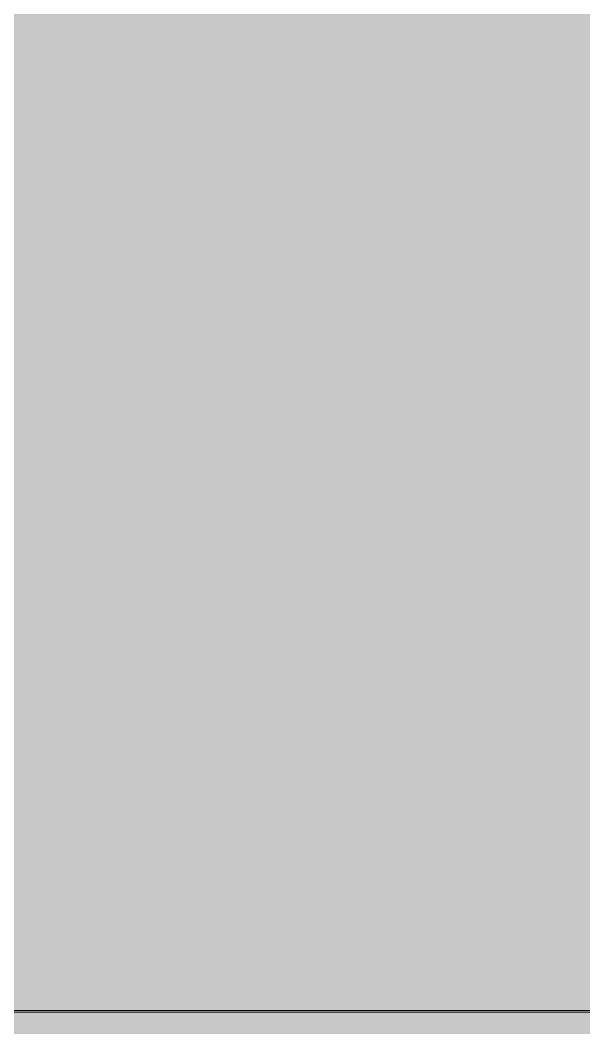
# Model space of a CAD drawing. Header units: inches. Extents: x -10205 to 13964, y -460 to 30702.
# Drawn here: x -3251.924 to -3251.152, y 10010.068 to 10011.447 of the extents above; entities that cross this region are included whole.
import ezdxf

# ---------------------------------------------------------------- set-up
doc = ezdxf.new("R2010")
doc.units = ezdxf.units.IN
doc.header["$MEASUREMENT"] = 0
for name, color, linetype, lineweight in [('00base_6150001_dwg', 147, 'Continuous', 13), ('A-GENM', 5, 'Continuous', 9), ('PROP BALC 1ST FLOOR', 147, 'Continuous', 13), ('PROP BUILD 1ST FLOOR-1', 147, 'Continuous', 13)]:
    doc.layers.add(name, color=color, linetype=linetype, lineweight=lineweight)

# ---------------------------------------------------------------- blocks, each defined once
blk = doc.blocks.new('_THE_ WINDOW _ DOOR - Window - 1st Floor-V143-SITE PLAN - CAD FILE')
at = {"layer": 'A-GENM'}
h = blk.add_hatch(color=256, dxfattribs=at)
h.paths.add_polyline_path([(19.0125, -2.8125), (19.0125, -0.8125), (17.0125, -0.8125), (17.0125, -4.8125), (19.0125, -4.8125), (19.0125, -3.3125)], flags=0)
h.paths.add_polyline_path([(-17.0125, -3.8125), (-17.0125, -0.8125), (-19.0125, -0.8125), (-19.0125, -4.8125), (-17.0125, -4.8125), (-17.0125, -4.3125)], flags=0)
blk = doc.blocks.new('00base_6150001_dwg-1748108-SITE PLAN - CAD FILE')
at = {"layer": 'PROP BALC 1ST FLOOR', "flags": 128}
blk.add_lwpolyline([(4038608.0821, 3369097.4932), (4038552.8023, 3369096.5742), (4038556.6319, 3368866.206), (4038499.2273, 3368865.2518), (4038502.4187, 3368673.2783), (4038559.8232, 3368674.2326), (4038564.9294, 3368367.075), (4038620.2229, 3368367.9942)], close=True, dxfattribs=at)
at = {"layer": 'PROP BUILD 1ST FLOOR-1', "flags": 128}
blk.add_lwpolyline([(4039896.2116, 3367849.0316), (4040707.3995, 3367862.5167), (4040678.5958, 3369595.1773), (4039121.461, 3369569.2916), (4038929.4875, 3369566.1002), (4038600.383, 3369560.6292), (4038629.1052, 3367832.8679), (4039440.3931, 3367846.3547), (4039418.7318, 3369149.3747), (4039874.4688, 3369156.9509)], close=True, dxfattribs=at)

msp = doc.modelspace()

# ---------------------------------------------------------------- block references
at = {"layer": '00base_6150001_dwg', "rotation": 89.04760487178136}
msp.add_blockref('00base_6150001_dwg-1748108-SITE PLAN - CAD FILE', (3298136.1388, -4084040.0722), dxfattribs=at)
at = {"layer": 'A-GENM'}
msp.add_blockref('_THE_ WINDOW _ DOOR - Window - 1st Floor-V143-SITE PLAN - CAD FILE', (-3233.1237, 10014.4019), dxfattribs=at)

doc.saveas('drawing.dxf')
